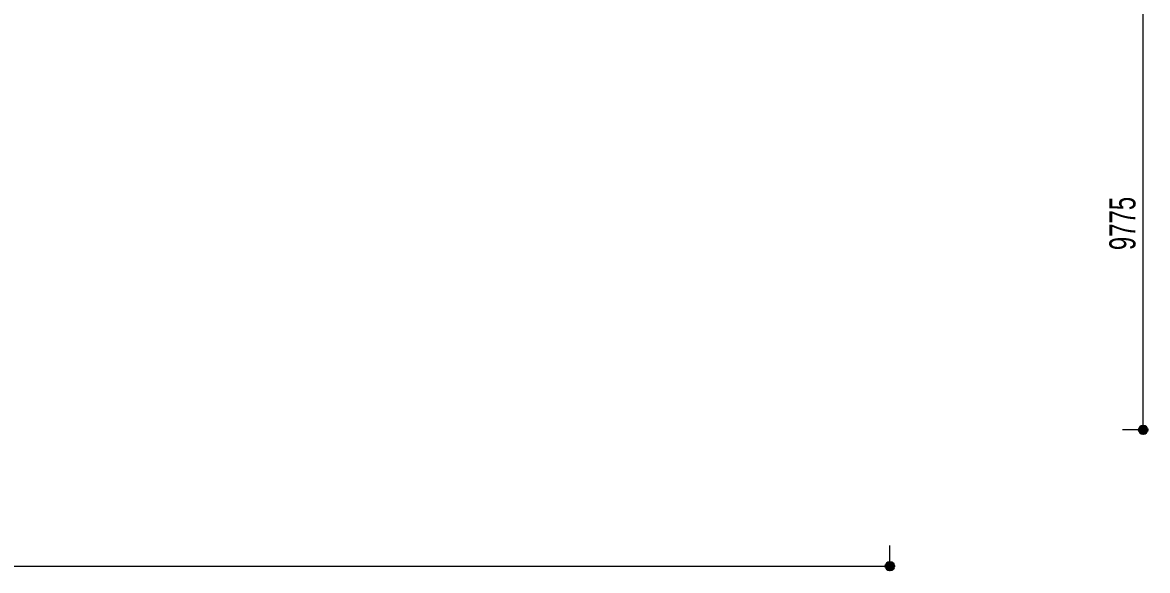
# Model space of a CAD drawing. Header units: millimetres. Extents: x 1706 to 249912, y -487248 to 27192.
# Drawn here: x 148079 to 173895, y -487248 to -474669 of the extents above; entities that cross this region are included whole.
import ezdxf

# ---------------------------------------------------------------- set-up
doc = ezdxf.new("R2010")
doc.units = ezdxf.units.MM
doc.layers.get('0').update_dxf_attribs({"color": 251})
doc.layers.add('A-ANNO-DIMS', color=251, linetype='Continuous', lineweight=5)
doc.layers.add('A-ANNO-DIMS-200', color=251, linetype='Continuous', lineweight=5)
doc.styles.add('Arial Narrow_2', font='ARIALN.TTF', dxfattribs={"width": 0.8, "height": 300})
doc.dimstyles.new('RSP_DIM_3_0mm_BOLD_ARIAL__Outer_Dims_', dxfattribs={"dimscale": 304.8, "dimtxt": 614.058584, "dimasz": 2.624672, "dimexe": 0, "dimexo": 0.0625, "dimgap": 0, "dimtad": 1, "dimdec": 0, "dimrnd": 5, "dimzin": 0, "dimdsep": 46, "dimtxsty": 'Arial Narrow_2', "dimblk1": 'DOTSMALL', "dimblk2": 'DOTSMALL', "dimsah": 1, "dimcen": 0.09, "dimazin": 0, "dimtfac": 1, "dimtdec": 4, "dimtix": 1, "dimtmove": 0, "dimatfit": 3, "dimfxl": 1.5625, "dimfxlon": 1, "dimtvp": 1, "dimtolj": 1, "dimtzin": 0, "dimarcsym": 2})

# ---------------------------------------------------------------- blocks, each defined once
blk = doc.blocks.new('DIMBLOCK212-2ND FLOOR PLAN_')
at = {"layer": 'A-ANNO-DIMS-200', "lineweight": 25, "transparency": 16777216}
h = blk.add_hatch(color=256, dxfattribs=at)
edge = h.paths.add_edge_path()
edge.add_arc((288431, -474247), 100, 0, 360)
h = blk.add_hatch(color=256, dxfattribs=at)
edge = h.paths.add_edge_path()
edge.add_arc((288431, -484020), 100, 0, 360)
at = {"layer": 'A-ANNO-DIMS-200', "transparency": 16777216}
for p, q in [((288431, -474247), (287955, -474247)), ((288431, -484020), (288431, -474247)), ((288431, -474247), (288431, -474247)), ((288431, -484020), (287955, -484020)), ((288431, -484020), (288431, -484020))]:
    blk.add_line(p, q, dxfattribs=at)
at = {"layer": 'A-ANNO-DIMS-200', "lineweight": 25, "transparency": 16777216}
for centre in [(288431, -474247), (288431, -484020)]:
    blk.add_circle(centre, 100, dxfattribs=at)
at = {"layer": 'A-ANNO-DIMS-200', "color": 0, "transparency": 16777216, "insert": (287655, -479894), "char_height": 600, "width": 1824.63, "attachment_point": 1, "rotation": 90, "line_spacing_factor": 0.974696, "style": 'Arial Narrow_2'}
blk.add_mtext('9775', dxfattribs=at)
blk = doc.blocks.new('_DotSmall')
at = {"color": 0, "linetype": 'ByBlock', "const_width": 0.5}
blk.add_lwpolyline([(-0.0625, 0, 1), (0.0625, 0, 1)], format="xyb", close=True, dxfattribs=at)
blk = doc.blocks.new('DIMBLOCK219-2ND FLOOR PLAN_')
at = {"layer": 'A-ANNO-DIMS-200', "lineweight": 25, "transparency": 16777216}
h = blk.add_hatch(color=256, dxfattribs=at)
edge = h.paths.add_edge_path()
edge.add_arc((232721, -487148), 100, 0, 360)
h = blk.add_hatch(color=256, dxfattribs=at)
edge = h.paths.add_edge_path()
edge.add_arc((282621, -487148), 100, 0, 360)
at = {"layer": 'A-ANNO-DIMS-200', "transparency": 16777216}
for p, q in [((232721, -487148), (232721, -486672)), ((282621, -487148), (282621, -486672)), ((232721, -487148), (282621, -487148)), ((232721, -487148), (232721, -487148)), ((282621, -487148), (282621, -487148))]:
    blk.add_line(p, q, dxfattribs=at)
at = {"layer": 'A-ANNO-DIMS-200', "lineweight": 25, "transparency": 16777216}
for centre in [(232721, -487148), (282621, -487148)]:
    blk.add_circle(centre, 100, dxfattribs=at)
at = {"layer": 'A-ANNO-DIMS-200', "color": 0, "transparency": 16777216, "insert": (256721, -486373), "char_height": 600, "width": 2280.79, "attachment_point": 1, "line_spacing_factor": 0.974696, "style": 'Arial Narrow_2'}
blk.add_mtext('49900', dxfattribs=at)
blk = doc.blocks.new('A$Cdfc9e3fe')
at = {"layer": 'A-ANNO-DIMS'}
dim = blk.add_linear_dim(base=(-44044.9, 58058.9), p1=(-55992.2, 53624.9), p2=(-43281.8, 55740.7), angle=18.21982, dimstyle='RSP_DIM_3_0mm_BOLD_ARIAL__Outer_Dims_', override={"dimpost": '<>', "dimfxl": 12885.302602}, dxfattribs=at)
dim.commit()
dim.dimension.update_dxf_attribs({"geometry": 'DIMBLOCK219-2ND FLOOR PLAN_', "text_midpoint": (-50188.8, 56359.1), "insert": (-225521.4, 463347.4)})
dim = blk.add_linear_dim(base=(-17600, -23800.6), p1=(-67500, -23324.3), p2=(-17600, -23324.3), dimstyle='RSP_DIM_3_0mm_BOLD_ARIAL__Outer_Dims_', override={"dimpost": '<>', "dimfxl": 49899.960016}, dxfattribs=at)
dim.commit()
dim.dimension.update_dxf_attribs({"geometry": 'DIMBLOCK212-2ND FLOOR PLAN_', "text_midpoint": (-42550, -23494.2), "insert": (-225521.4, 463347.4)})

msp = doc.modelspace()

# ---------------------------------------------------------------- block references
msp.add_blockref('A$Cdfc9e3fe', (110885.701, -463347.417))

doc.saveas('drawing.dxf')
